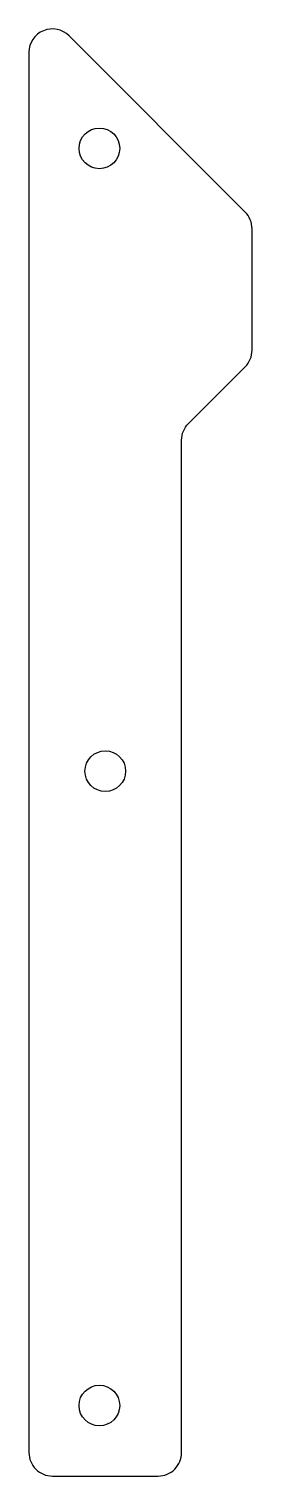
# Model space of a CAD drawing. Header units: millimetres. Extents: x -63.5 to -51.4, y -40 to 38.2.
import ezdxf

# ---------------------------------------------------------------- set-up
doc = ezdxf.new("R2010")
doc.units = ezdxf.units.MM
doc.layers.get('0').update_dxf_attribs({"linetype": 'CONTINUOUS'})

msp = doc.modelspace()

# ---------------------------------------------------------------- linework, layer by layer
msp.add_lwpolyline([(-61.332, 37.837, 0.668179), (-63.5, 36.939), (-63.5, -38.735, 0.414214), (-62.23, -40.005), (-56.515, -40.005, 0.414214), (-55.245, -38.735), (-55.245, 15.984, -0.198912), (-54.873, 16.882), (-51.807, 19.948, 0.198912), (-51.435, 20.846), (-51.435, 27.414, 0.198912), (-51.807, 28.312)], format="xyb", close=True)
for centre in [(-59.69, 31.754), (-59.372, -1.905), (-59.69, -36.195)]:
    msp.add_circle(centre, 1.1)

doc.saveas('drawing.dxf')
